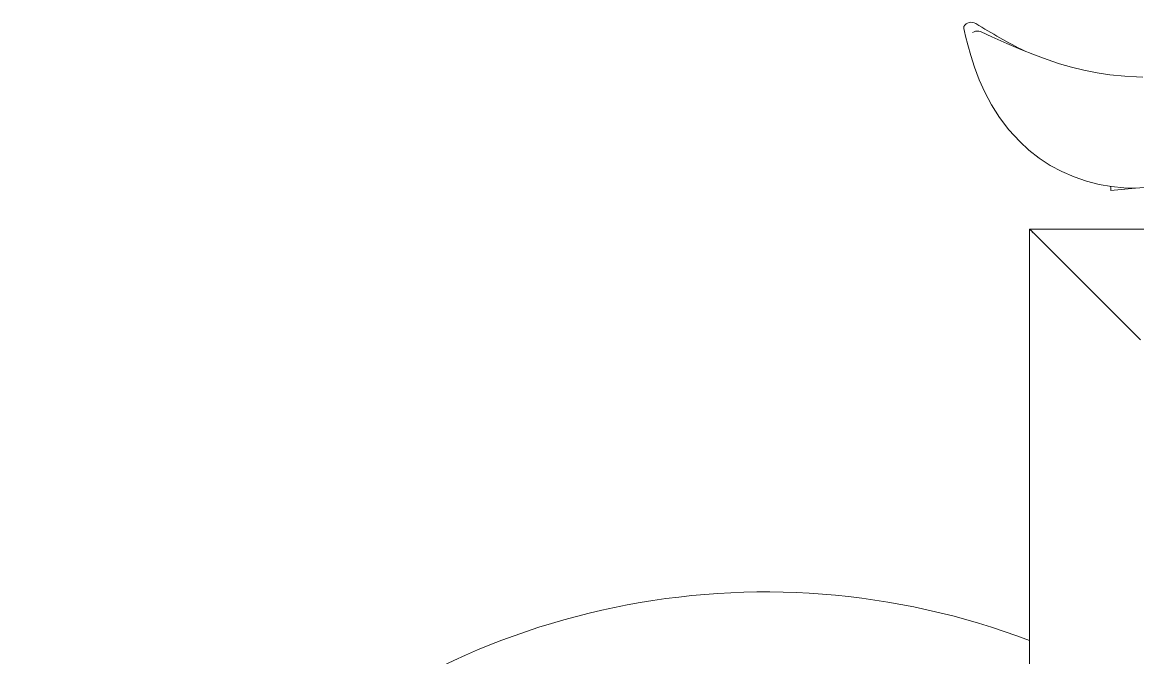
# Model space of a CAD drawing. Header units: millimetres. Extents: x 468 to 13607, y -402 to 3127.
# Drawn here: x 9507.7 to 9991.2, y 2650.8 to 2926.2 of the extents above; entities that cross this region are included whole.
import ezdxf

# ---------------------------------------------------------------- set-up
doc = ezdxf.new("R2010")
doc.units = ezdxf.units.MM
doc.layers.add('ZANO_R', color=7, linetype='Continuous', lineweight=0)

msp = doc.modelspace()

# ---------------------------------------------------------------- linework, layer by layer
at = {"layer": 'ZANO_R', "color": 253}
msp.add_line((9979.66, 2853.31), (9990.08, 2854.3), dxfattribs=at)
at = {"layer": 'ZANO_R'}
for p, q in [((9944.4, 2836.59), (9944.4, 2040.59)), ((9944.4, 2836.59), (10744.4, 2836.59)), ((9946.4, 2834.59), (9992.4, 2788.59))]:
    msp.add_line(p, q, dxfattribs=at)
at = {"layer": 'ZANO_R', "color": 253, "flags": 128}
for points in [[(9996.05, 2854.71), (9990.24, 2854.3), (9985.16, 2854.42), (9979.87, 2854.96), (9974.47, 2855.93), (9969.05, 2857.34), (9963.65, 2859.19), (9958.37, 2861.48), (9953.31, 2864.18), (9948.51, 2867.3), (9944.08, 2870.76), (9940.08, 2874.45), (9935.38, 2879.62), (9931.36, 2884.95), (9927.92, 2890.37), (9925, 2895.84), (9922.56, 2901.3), (9920.55, 2906.66), (9918.92, 2911.74), (9917.61, 2916.35), (9916.65, 2920.12), (9916.18, 2922.18), (9915.94, 2923.5), (9915.85, 2924.15), (9915.86, 2924.32)], [(9993.54, 2902.43), (9990.67, 2902.51), (9985.69, 2902.8), (9979.2, 2903.44), (9973.7, 2904.24), (9967.94, 2905.36), (9962.53, 2906.7), (9957.34, 2908.24), (9952.02, 2910.02), (9946.47, 2912.08), (9940.65, 2914.41), (9934.47, 2917), (9927.95, 2919.87), (9923.36, 2922.03)], [(9979.5, 2855), (9979.56, 2854.44), (9979.62, 2853.73), (9979.66, 2853.36), (9979.66, 2853.31)]]:
    msp.add_lwpolyline(points, dxfattribs=at)
at = {"layer": 'ZANO_R', "color": 255, "flags": 128}
for points in [[(9944.4, 2836.59), (9944.43, 2836.56), (9944.52, 2836.47), (9944.66, 2836.33), (9944.86, 2836.13), (9945.11, 2835.88), (9945.4, 2835.59), (9945.71, 2835.28), (9946.05, 2834.94), (9946.4, 2834.59)], [(9946.4, 2834.59), (9946, 2834.99), (9945.63, 2835.36), (9945.28, 2835.71), (9944.98, 2836.01), (9944.73, 2836.26), (9944.55, 2836.44), (9944.43, 2836.56), (9944.4, 2836.59)]]:
    msp.add_lwpolyline(points, dxfattribs=at)
at = {"layer": 'ZANO_R', "color": 253}
for centre, radius, start, end in [((9919.12, 2922.36), 3.81, 59.0863, 149.0133), ((10055.32, 3140.1), 253.02, 237.9581, 243.4261), ((9921.71, 2918.53), 3.81, 79.2819, 122.3204), ((9921.71, 2918.53), 3.81, 64.8004, 79.2819), ((9829.83, 2357.19), 322.1, 69.1641, 264.4729)]:
    msp.add_arc(centre, radius, start, end, dxfattribs=at)

doc.saveas('drawing.dxf')
